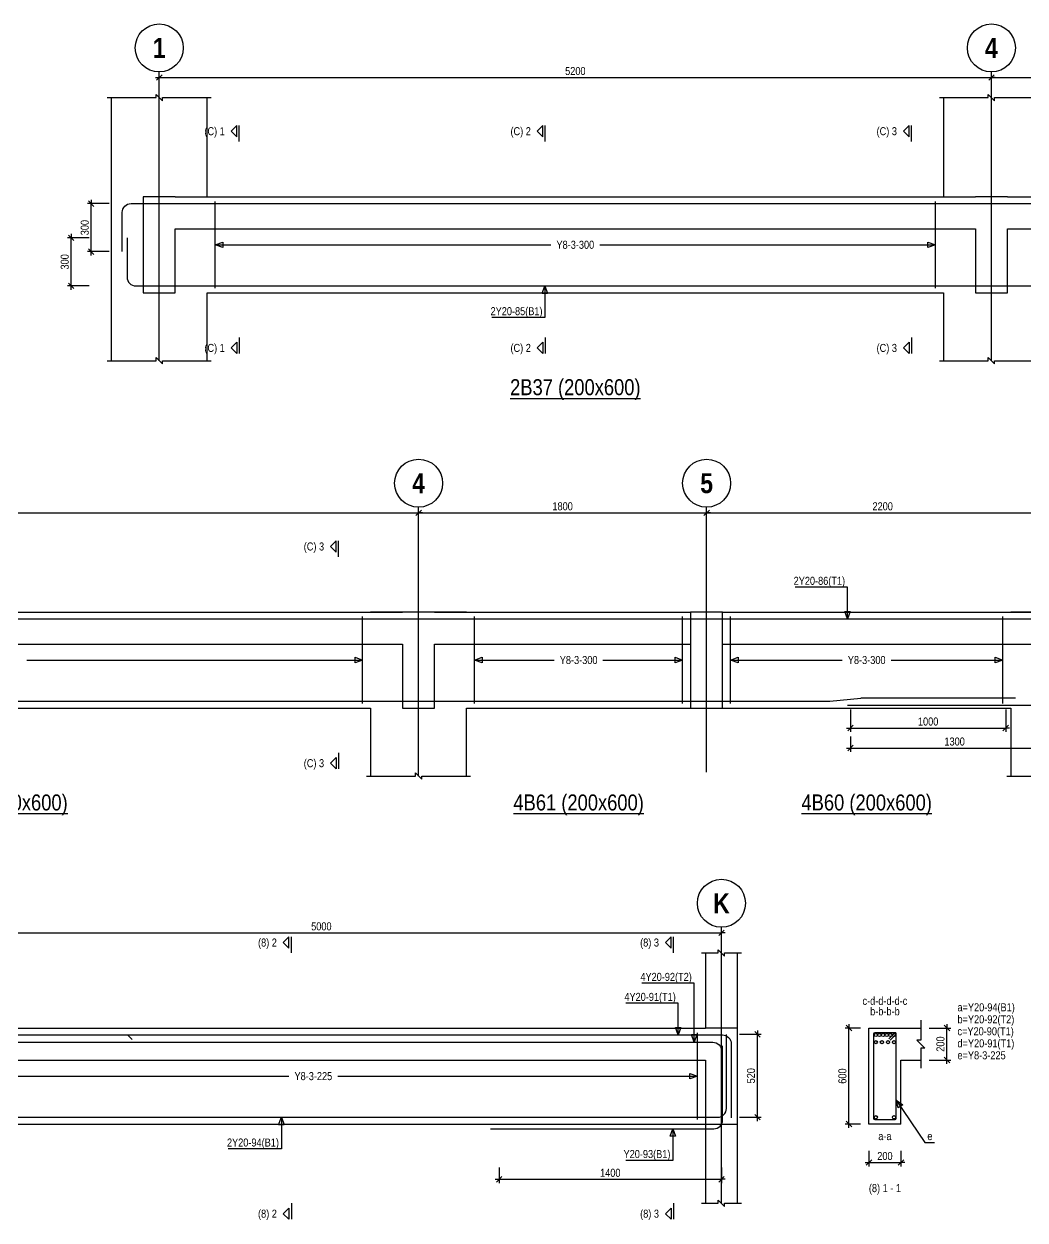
# Model space of a CAD drawing. Extents: x 0 to 206258, y -403073 to 0.
# Drawn here: x 59077 to 71589, y -348714 to -333764 of the extents above; entities that cross this region are included whole.
import ezdxf
from ezdxf.enums import TextEntityAlignment as Align
from ezdxf.lldxf.tags import DXFTag

# ---------------------------------------------------------------- set-up
doc = ezdxf.new("R2010")
doc.units = 0
doc.header["$LTSCALE"] = 1000
for name, color, linetype in [('Axis Circle(Dir 2)', 150, 'Continuous'), ('Axis Label(Dir 1)', 7, 'Continuous'), ('Axis Line(Dir 2)', 150, 'CENTER2'), ('Break Line', 5, 'Continuous'), ('Dimension Line', 5, 'Continuous'), ('Front Elevation Line', 40, 'Continuous'), ('Leader Line', 5, 'Continuous'), ('Link Line', 3, 'Continuous'), ('Rebar Kink', 4, 'Continuous'), ('Rebar Label', 6, 'Continuous'), ('Rebar Line', 7, 'Continuous'), ('Section Label', 1, 'Continuous'), ('Section Line', 1, 'Continuous'), ('Top Rebar Label', 6, 'Continuous'), ('Top Rebar Line', 7, 'Continuous')]:
    doc.layers.add(name, color=color, linetype=linetype)
for name, color, linetype, true_color in [('Back Elevation Line', 191, 'HIDDEN2', 0xd4aaff), ('Beam Label(D)', 94, 'Continuous', 0x008100), ('Beam Line(D)', 112, 'Continuous', 0x00bd5e), ('Link Label', 94, 'Continuous', 0x008100)]:
    doc.layers.add(name, color=color, linetype=linetype, true_color=true_color)
doc.styles.add('Axis Label(Dir 1)', font='ARIALNB.TTF', dxfattribs={"height": 250})
doc.styles.add('Beam Label(D)', font='ARIALN.TTF', dxfattribs={"height": 200})
doc.styles.add('Dimension Text', font='ARIALN.TTF', dxfattribs={"height": 100})
doc.styles.add('Link Label', font='ARIALN.TTF', dxfattribs={"height": 100})
doc.styles.add('Rebar Label', font='ARIALN.TTF', dxfattribs={"height": 100})
doc.styles.add('Section Label', font='ARIALN.TTF', dxfattribs={"height": 100})
doc.styles.add('Top Rebar Label', font='ARIALN.TTF', dxfattribs={"height": 100})
tags = doc.linetypes.add('CENTER2', pattern=[1.125, 0.75, -0.125, 0.125, -0.125]).pattern_tags.tags
tags[10:11] = [DXFTag(74, 4), DXFTag(75, 0), DXFTag(340, '0'), DXFTag(46, 0.0), DXFTag(50, 0.0), DXFTag(44, 0.0), DXFTag(45, 0.0)]
tags[8:9] = [DXFTag(74, 4), DXFTag(75, 0), DXFTag(340, '0'), DXFTag(46, 0.0), DXFTag(50, 0.0), DXFTag(44, 0.0), DXFTag(45, 0.0)]
tags[6:7] = [DXFTag(74, 4), DXFTag(75, 0), DXFTag(340, '0'), DXFTag(46, 0.0), DXFTag(50, 0.0), DXFTag(44, 0.0), DXFTag(45, 0.0)]
tags[4:5] = [DXFTag(74, 4), DXFTag(75, 0), DXFTag(340, '0'), DXFTag(46, 0.0), DXFTag(50, 0.0), DXFTag(44, 0.0), DXFTag(45, 0.0)]
tags = doc.linetypes.add('HIDDEN2', pattern=[0.1875, 0.125, -0.0625]).pattern_tags.tags
tags[6:7] = [DXFTag(74, 4), DXFTag(75, 0), DXFTag(340, '0'), DXFTag(46, 0.0), DXFTag(50, 0.0), DXFTag(44, 0.0), DXFTag(45, 0.0)]
tags[4:5] = [DXFTag(74, 4), DXFTag(75, 0), DXFTag(340, '0'), DXFTag(46, 0.0), DXFTag(50, 0.0), DXFTag(44, 0.0), DXFTag(45, 0.0)]
doc.dimstyles.new('BEAM', dxfattribs={"dimtxt": 100, "dimasz": 30, "dimexe": 48.3, "dimexo": 103.5, "dimgap": 30, "dimtad": 1, "dimtoh": 1, "dimdec": 1, "dimlfac": 0.5, "dimdsep": 46, "dimtxsty": 'Dimension Text', "dimblk": 'PCDIM_TICK', "dimcen": 0.09, "dimclrd": 5, "dimclre": 5, "dimclrt": 5, "dimadec": 1, "dimazin": 0, "dimtp": 1, "dimtm": 1, "dimtfac": 1, "dimtdec": 4, "dimtofl": 0, "dimtmove": 0, "dimatfit": 3, "dimfxl": 1, "dimtolj": 1, "dimtzin": 0, "dimarcsym": 0})

# ---------------------------------------------------------------- blocks, each defined once
blk = doc.blocks.new('PCDIM_TICK')
at = {"layer": 'Dimension Line', "color": 0, "transparency": 33554687}
for p, q in [((1.15, 1.15), (-1.15, -1.15)), ((1.61, 0), (0, 0))]:
    blk.add_line(p, q, dxfattribs=at)
blk = doc.blocks.new('*U4056')
at = {"layer": 'Dimension Line', "color": 5, "true_color": 0x0000ff, "transparency": 16777216}
for p, q in [((60142, -336010), (59870, -336010)), ((59918, -336610), (59918, -336010)), ((60142, -336610), (59870, -336610))]:
    blk.add_line(p, q, dxfattribs=at)
at = {"layer": 'Dimension Line', "color": 5, "true_color": 0x0000ff, "transparency": 16777216, "xscale": 30, "yscale": 30}
for p, rotation in [((59918, -336010), 89.99999999999447), ((59918, -336610), 269.9999999999834)]:
    blk.add_blockref('PCDIM_TICK', p, dxfattribs=dict(at, rotation=rotation))
at = {"layer": 'Dimension Line', "color": 5, "true_color": 0x0000ff, "transparency": 16777216, "insert": (59888, -336310), "char_height": 100, "width": 181.5, "attachment_point": 8, "rotation": 90, "style": 'Dimension Text'}
blk.add_mtext('300', dxfattribs=at)
blk = doc.blocks.new('*U4057')
at = {"layer": 'Dimension Line', "color": 5, "true_color": 0x0000ff, "transparency": 16777216}
for p, q in [((59892, -336438), (59620, -336438)), ((59668, -337038), (59668, -336438)), ((59892, -337038), (59620, -337038))]:
    blk.add_line(p, q, dxfattribs=at)
at = {"layer": 'Dimension Line', "color": 5, "true_color": 0x0000ff, "transparency": 16777216, "xscale": 30, "yscale": 30}
for p, rotation in [((59668, -336438), 89.99999999999447), ((59668, -337038), 269.9999999999834)]:
    blk.add_blockref('PCDIM_TICK', p, dxfattribs=dict(at, rotation=rotation))
at = {"layer": 'Dimension Line', "color": 5, "true_color": 0x0000ff, "transparency": 16777216, "insert": (59638, -336738), "char_height": 100, "width": 181.5, "attachment_point": 8, "rotation": 90, "style": 'Dimension Text'}
blk.add_mtext('300', dxfattribs=at)
blk = doc.blocks.new('*U4058')
at = {"layer": 'Dimension Line', "color": 5, "true_color": 0x0000ff, "transparency": 16777216}
for p, q in [((60768, -334581), (60768, -334386)), ((71168, -334581), (71168, -334386)), ((60768, -334434), (71168, -334434))]:
    blk.add_line(p, q, dxfattribs=at)
at = {"layer": 'Dimension Line', "color": 5, "true_color": 0x0000ff, "transparency": 16777216, "xscale": 30, "yscale": 30, "rotation": 180.0000000000004}
blk.add_blockref('PCDIM_TICK', (60768, -334434), dxfattribs=at)
at = {"layer": 'Dimension Line', "color": 5, "true_color": 0x0000ff, "transparency": 16777216, "xscale": 30, "yscale": 30}
blk.add_blockref('PCDIM_TICK', (71168, -334434), dxfattribs=at)
at = {"layer": 'Dimension Line', "color": 5, "true_color": 0x0000ff, "transparency": 16777216, "insert": (65968, -334404), "char_height": 100, "width": 245.98, "attachment_point": 8, "style": 'Dimension Text'}
blk.add_mtext('5200', dxfattribs=at)
blk = doc.blocks.new('*U4071')
at = {"layer": 'Dimension Line', "color": 5, "true_color": 0x0000ff, "transparency": 16777216}
for p, q in [((71168, -334581), (71168, -334386)), ((74768, -334581), (74768, -334386)), ((71168, -334434), (74768, -334434))]:
    blk.add_line(p, q, dxfattribs=at)
at = {"layer": 'Dimension Line', "color": 5, "true_color": 0x0000ff, "transparency": 16777216, "xscale": 30, "yscale": 30, "rotation": 180.0000000000004}
blk.add_blockref('PCDIM_TICK', (71168, -334434), dxfattribs=at)
at = {"layer": 'Dimension Line', "color": 5, "true_color": 0x0000ff, "transparency": 16777216, "xscale": 30, "yscale": 30}
blk.add_blockref('PCDIM_TICK', (74768, -334434), dxfattribs=at)
at = {"layer": 'Dimension Line', "color": 5, "true_color": 0x0000ff, "transparency": 16777216, "insert": (72968, -334404), "char_height": 100, "width": 238.4, "attachment_point": 8, "style": 'Dimension Text'}
blk.add_mtext('1800', dxfattribs=at)
blk = doc.blocks.new('*U4108')
at = {"layer": 'Dimension Line', "color": 5, "true_color": 0x0000ff, "transparency": 16777216}
for p, q in [((53609, -340021), (53609, -339826)), ((53609, -339874), (64009, -339874)), ((64009, -340021), (64009, -339826))]:
    blk.add_line(p, q, dxfattribs=at)
at = {"layer": 'Dimension Line', "color": 5, "true_color": 0x0000ff, "transparency": 16777216, "xscale": 30, "yscale": 30, "rotation": 180.0000000000004}
blk.add_blockref('PCDIM_TICK', (53609, -339874), dxfattribs=at)
at = {"layer": 'Dimension Line', "color": 5, "true_color": 0x0000ff, "transparency": 16777216, "xscale": 30, "yscale": 30}
blk.add_blockref('PCDIM_TICK', (64009, -339874), dxfattribs=at)
at = {"layer": 'Dimension Line', "color": 5, "true_color": 0x0000ff, "transparency": 16777216, "insert": (58809, -339844), "char_height": 100, "width": 245.98, "attachment_point": 8, "style": 'Dimension Text'}
blk.add_mtext('5200', dxfattribs=at)
blk = doc.blocks.new('*U4121')
at = {"layer": 'Dimension Line', "color": 5, "true_color": 0x0000ff, "transparency": 16777216}
for p, q in [((64009, -340021), (64009, -339826)), ((64009, -339874), (67609, -339874)), ((67609, -340021), (67609, -339826))]:
    blk.add_line(p, q, dxfattribs=at)
at = {"layer": 'Dimension Line', "color": 5, "true_color": 0x0000ff, "transparency": 16777216, "xscale": 30, "yscale": 30, "rotation": 180.0000000000004}
blk.add_blockref('PCDIM_TICK', (64009, -339874), dxfattribs=at)
at = {"layer": 'Dimension Line', "color": 5, "true_color": 0x0000ff, "transparency": 16777216, "xscale": 30, "yscale": 30}
blk.add_blockref('PCDIM_TICK', (67609, -339874), dxfattribs=at)
at = {"layer": 'Dimension Line', "color": 5, "true_color": 0x0000ff, "transparency": 16777216, "insert": (65809, -339844), "char_height": 100, "width": 238.4, "attachment_point": 8, "style": 'Dimension Text'}
blk.add_mtext('1800', dxfattribs=at)
blk = doc.blocks.new('*U4122')
at = {"layer": 'Dimension Line', "color": 5, "true_color": 0x0000ff, "transparency": 16777216}
for p, q in [((69407, -342332), (69407, -342613)), ((71347, -342332), (71347, -342613)), ((69407, -342564), (71347, -342564))]:
    blk.add_line(p, q, dxfattribs=at)
at = {"layer": 'Dimension Line', "color": 5, "true_color": 0x0000ff, "transparency": 16777216, "xscale": 30, "yscale": 30, "rotation": 180.0000000000004}
blk.add_blockref('PCDIM_TICK', (69407, -342564), dxfattribs=at)
at = {"layer": 'Dimension Line', "color": 5, "true_color": 0x0000ff, "transparency": 16777216, "xscale": 30, "yscale": 30}
blk.add_blockref('PCDIM_TICK', (71347, -342564), dxfattribs=at)
at = {"layer": 'Dimension Line', "color": 5, "true_color": 0x0000ff, "transparency": 16777216, "insert": (70377, -342534), "char_height": 100, "width": 238.4, "attachment_point": 8, "style": 'Dimension Text'}
blk.add_mtext('1000', dxfattribs=at)
blk = doc.blocks.new('*U4123')
at = {"layer": 'Dimension Line', "color": 5, "true_color": 0x0000ff, "transparency": 16777216}
for p, q in [((69407, -342668), (69407, -342863)), ((72009, -342668), (72009, -342863)), ((69407, -342814), (72009, -342814))]:
    blk.add_line(p, q, dxfattribs=at)
at = {"layer": 'Dimension Line', "color": 5, "true_color": 0x0000ff, "transparency": 16777216, "xscale": 30, "yscale": 30, "rotation": 180.0000000000004}
blk.add_blockref('PCDIM_TICK', (69407, -342814), dxfattribs=at)
at = {"layer": 'Dimension Line', "color": 5, "true_color": 0x0000ff, "transparency": 16777216, "xscale": 30, "yscale": 30}
blk.add_blockref('PCDIM_TICK', (72009, -342814), dxfattribs=at)
at = {"layer": 'Dimension Line', "color": 5, "true_color": 0x0000ff, "transparency": 16777216, "insert": (70708, -342784), "char_height": 100, "width": 238.4, "attachment_point": 8, "style": 'Dimension Text'}
blk.add_mtext('1300', dxfattribs=at)
blk = doc.blocks.new('*U4124')
at = {"layer": 'Dimension Line', "color": 5, "true_color": 0x0000ff, "transparency": 16777216}
for p, q in [((67609, -340021), (67609, -339826)), ((67609, -339874), (72009, -339874)), ((72009, -340021), (72009, -339826))]:
    blk.add_line(p, q, dxfattribs=at)
at = {"layer": 'Dimension Line', "color": 5, "true_color": 0x0000ff, "transparency": 16777216, "xscale": 30, "yscale": 30, "rotation": 180.0000000000004}
blk.add_blockref('PCDIM_TICK', (67609, -339874), dxfattribs=at)
at = {"layer": 'Dimension Line', "color": 5, "true_color": 0x0000ff, "transparency": 16777216, "xscale": 30, "yscale": 30}
blk.add_blockref('PCDIM_TICK', (72009, -339874), dxfattribs=at)
at = {"layer": 'Dimension Line', "color": 5, "true_color": 0x0000ff, "transparency": 16777216, "insert": (69809, -339844), "char_height": 100, "width": 247.25, "attachment_point": 8, "style": 'Dimension Text'}
blk.add_mtext('2200', dxfattribs=at)
blk = doc.blocks.new('*U4172')
at = {"layer": 'Dimension Line', "color": 5, "true_color": 0x0000ff, "transparency": 16777216}
for p, q in [((65016, -348058), (65016, -348253)), ((67794, -348058), (67794, -348253)), ((65016, -348204), (67794, -348204))]:
    blk.add_line(p, q, dxfattribs=at)
at = {"layer": 'Dimension Line', "color": 5, "true_color": 0x0000ff, "transparency": 16777216, "xscale": 30, "yscale": 30, "rotation": 180.0000000000004}
blk.add_blockref('PCDIM_TICK', (65016, -348204), dxfattribs=at)
at = {"layer": 'Dimension Line', "color": 5, "true_color": 0x0000ff, "transparency": 16777216, "xscale": 30, "yscale": 30}
blk.add_blockref('PCDIM_TICK', (67794, -348204), dxfattribs=at)
at = {"layer": 'Dimension Line', "color": 5, "true_color": 0x0000ff, "transparency": 16777216, "insert": (66405, -348174), "char_height": 100, "width": 238.4, "attachment_point": 8, "style": 'Dimension Text'}
blk.add_mtext('1400', dxfattribs=at)
blk = doc.blocks.new('*U4175')
at = {"layer": 'Dimension Line', "color": 5, "true_color": 0x0000ff, "transparency": 16777216}
for p, q in [((68019, -346392), (68292, -346392)), ((68244, -347428), (68244, -346392)), ((68019, -347428), (68292, -347428))]:
    blk.add_line(p, q, dxfattribs=at)
at = {"layer": 'Dimension Line', "color": 5, "true_color": 0x0000ff, "transparency": 16777216, "xscale": 30, "yscale": 30}
for p, rotation in [((68244, -346392), 89.99999999999447), ((68244, -347428), 269.9999999999834)]:
    blk.add_blockref('PCDIM_TICK', p, dxfattribs=dict(at, rotation=rotation))
at = {"layer": 'Dimension Line', "color": 5, "true_color": 0x0000ff, "transparency": 16777216, "insert": (68214, -346910), "char_height": 100, "width": 181.5, "attachment_point": 8, "rotation": 90, "style": 'Dimension Text'}
blk.add_mtext('520', dxfattribs=at)
blk = doc.blocks.new('*U4176')
at = {"layer": 'Dimension Line', "color": 5, "true_color": 0x0000ff, "transparency": 16777216}
for p, q in [((57794, -345271), (57794, -345076)), ((57794, -345124), (67794, -345124)), ((67794, -345271), (67794, -345076))]:
    blk.add_line(p, q, dxfattribs=at)
at = {"layer": 'Dimension Line', "color": 5, "true_color": 0x0000ff, "transparency": 16777216, "xscale": 30, "yscale": 30, "rotation": 180.0000000000004}
blk.add_blockref('PCDIM_TICK', (57794, -345124), dxfattribs=at)
at = {"layer": 'Dimension Line', "color": 5, "true_color": 0x0000ff, "transparency": 16777216, "xscale": 30, "yscale": 30}
blk.add_blockref('PCDIM_TICK', (67794, -345124), dxfattribs=at)
at = {"layer": 'Dimension Line', "color": 5, "true_color": 0x0000ff, "transparency": 16777216, "insert": (62794, -345094), "char_height": 100, "width": 245.98, "attachment_point": 8, "style": 'Dimension Text'}
blk.add_mtext('5000', dxfattribs=at)
blk = doc.blocks.new('*U4177')
at = {"layer": 'Dimension Line', "color": 5, "true_color": 0x0000ff, "transparency": 16777216}
for p, q in [((70390, -346314), (70660, -346314)), ((70612, -346714), (70612, -346314)), ((70390, -346714), (70660, -346714))]:
    blk.add_line(p, q, dxfattribs=at)
at = {"layer": 'Dimension Line', "color": 5, "true_color": 0x0000ff, "transparency": 16777216, "xscale": 30, "yscale": 30}
for p, rotation in [((70612, -346314), 89.99999999999447), ((70612, -346714), 269.9999999999834)]:
    blk.add_blockref('PCDIM_TICK', p, dxfattribs=dict(at, rotation=rotation))
at = {"layer": 'Dimension Line', "color": 5, "true_color": 0x0000ff, "transparency": 16777216, "insert": (70582, -346514), "char_height": 100, "width": 182.77, "attachment_point": 8, "rotation": 90, "style": 'Dimension Text'}
blk.add_mtext('200', dxfattribs=at)
blk = doc.blocks.new('*U4178')
at = {"layer": 'Dimension Line', "color": 5, "true_color": 0x0000ff, "transparency": 16777216}
for p, q in [((69533, -346314), (69339, -346314)), ((69387, -347514), (69387, -346314)), ((69533, -347514), (69339, -347514))]:
    blk.add_line(p, q, dxfattribs=at)
at = {"layer": 'Dimension Line', "color": 5, "true_color": 0x0000ff, "transparency": 16777216, "xscale": 30, "yscale": 30}
for p, rotation in [((69387, -346314), 89.99999999999447), ((69387, -347514), 269.9999999999834)]:
    blk.add_blockref('PCDIM_TICK', p, dxfattribs=dict(at, rotation=rotation))
at = {"layer": 'Dimension Line', "color": 5, "true_color": 0x0000ff, "transparency": 16777216, "insert": (69357, -346914), "char_height": 100, "width": 181.97, "attachment_point": 8, "rotation": 90, "style": 'Dimension Text'}
blk.add_mtext('600', dxfattribs=at)
blk = doc.blocks.new('*U4179')
at = {"layer": 'Dimension Line', "color": 5, "true_color": 0x0000ff, "transparency": 16777216}
for p, q in [((69637, -347848), (69637, -348043)), ((70037, -347848), (70037, -348043)), ((69637, -347994), (70037, -347994))]:
    blk.add_line(p, q, dxfattribs=at)
at = {"layer": 'Dimension Line', "color": 5, "true_color": 0x0000ff, "transparency": 16777216, "xscale": 30, "yscale": 30, "rotation": 180.0000000000004}
blk.add_blockref('PCDIM_TICK', (69637, -347994), dxfattribs=at)
at = {"layer": 'Dimension Line', "color": 5, "true_color": 0x0000ff, "transparency": 16777216, "xscale": 30, "yscale": 30}
blk.add_blockref('PCDIM_TICK', (70037, -347994), dxfattribs=at)
at = {"layer": 'Dimension Line', "color": 5, "true_color": 0x0000ff, "transparency": 16777216, "insert": (69837, -347964), "char_height": 100, "width": 182.77, "attachment_point": 8, "style": 'Dimension Text'}
blk.add_mtext('200', dxfattribs=at)

msp = doc.modelspace()

# ---------------------------------------------------------------- linework, layer by layer
at = {"layer": 'Axis Circle(Dir 2)', "transparency": 33554687}
for centre in [(60767.964, -334064.284), (71167.964, -334064.284), (64009.055, -339504.284), (67609.055, -339504.284), (67793.964, -344754.284)]:
    msp.add_circle(centre, 300, dxfattribs=at)
at = {"layer": 'Axis Line(Dir 2)', "transparency": 33554687}
for points in [[(60767.964, -337974.284), (60767.964, -334364.284)], [(71167.964, -337974.284), (71167.964, -334364.284)], [(64009.055, -343164.284), (64009.055, -339804.284)], [(67609.055, -343114.284), (67609.055, -339804.284)], [(67793.964, -348504.284), (67793.964, -345054.284)]]:
    msp.add_lwpolyline(points, dxfattribs=at)
at = {"layer": 'Back Elevation Line', "transparency": 33554687}
for points in [[(60967.964, -335924.284), (60567.964, -335924.284)], [(60567.964, -335924.284), (60567.964, -337124.284)], [(60967.964, -335924.284), (70967.964, -335924.284)], [(71367.964, -335924.284), (70967.964, -335924.284)], [(71367.964, -335924.284), (74567.964, -335924.284)], [(60967.964, -337124.284), (60967.964, -336324.284)], [(60967.964, -336324.284), (70967.964, -336324.284)], [(70967.964, -336324.284), (70967.964, -337124.284)], [(71367.964, -337124.284), (71367.965, -336324.284)], [(71367.964, -336324.284), (74567.964, -336324.284)], [(60567.964, -337124.284), (60967.964, -337124.284)], [(70967.964, -337124.284), (71367.964, -337124.284)], [(53809.055, -341114.284), (63809.055, -341114.284)], [(64209.055, -341114.284), (63809.055, -341114.284)], [(64209.055, -341114.284), (67409.055, -341114.284)], [(67809.055, -341114.284), (67409.055, -341114.284)], [(67409.055, -341114.284), (67409.055, -342314.284)], [(67809.055, -342314.284), (67809.055, -341114.284)], [(67809.055, -341114.284), (71809.055, -341114.284)], [(53809.055, -341514.284), (63809.055, -341514.284)], [(63809.055, -341514.284), (63809.055, -342314.284)], [(64209.055, -342314.284), (64209.055, -341514.284)], [(64209.055, -341514.284), (67409.055, -341514.284)], [(67809.055, -341514.284), (71809.055, -341514.284)], [(63809.055, -342314.284), (64209.055, -342314.284)], [(67409.055, -342314.284), (67809.055, -342314.284)], [(57793.964, -346714.284), (57793.964, -346314.284), (67593.964, -346314.284)], [(67993.964, -346314.284), (67593.964, -346314.284)], [(67993.964, -347514.284), (67993.964, -346314.284)], [(57793.964, -346714.284), (67593.964, -346714.284)], [(67593.964, -346714.284), (67593.964, -347514.284)], [(67593.964, -347514.284), (67993.964, -347514.284)]]:
    msp.add_lwpolyline(points, dxfattribs=at)
at = {"layer": 'Beam Line(D)', "transparency": 33554687}
for points in [[(60167.964, -334684.284), (60167.964, -335924.284)], [(61367.964, -335924.284), (61367.964, -334684.284)], [(70567.964, -334684.284), (70567.964, -335924.284)], [(60167.964, -335924.284), (60167.964, -337974.284)], [(61367.964, -335924.284), (70567.964, -335924.284)], [(61367.964, -337974.284), (61367.964, -337124.284)], [(61367.964, -337124.284), (70567.964, -337124.284)], [(70567.964, -337124.284), (70567.964, -337974.284)], [(54209.055, -341114.284), (63409.055, -341114.284)], [(64609.055, -341114.284), (63409.055, -341114.284)], [(64609.055, -341114.284), (67409.055, -341114.284)], [(67809.055, -341114.284), (67409.055, -341114.284)], [(67809.055, -341114.284), (71409.055, -341114.284)], [(72609.055, -341114.284), (71409.055, -341114.284)], [(54209.055, -342314.284), (63409.055, -342314.284)], [(63409.055, -342314.284), (63409.055, -343164.284)], [(64609.055, -343164.284), (64609.055, -342314.284)], [(64609.055, -342314.284), (67409.055, -342314.284)], [(67409.055, -342314.284), (67809.055, -342314.284)], [(67809.055, -342314.284), (71409.054, -342314.284)], [(71409.054, -342314.284), (71409.054, -343164.284)], [(67593.964, -345374.284), (67593.964, -346314.284)], [(67993.964, -346314.284), (67993.964, -345374.284)], [(57793.964, -346314.284), (67593.964, -346314.284)], [(67993.964, -348504.284), (67993.964, -346314.284)], [(69636.963, -346314.284), (70036.963, -346314.284)], [(70036.963, -347514.284), (69636.963, -347514.284), (69636.963, -346314.284)], [(70036.963, -346314.284), (70036.963, -346314.284)], [(70036.963, -346314.284), (70286.963, -346314.284)], [(70036.963, -347514.284), (70036.963, -346714.284), (70286.963, -346714.284)], [(57793.964, -347514.284), (67593.964, -347514.284)], [(67593.964, -347514.284), (67593.964, -348504.284)]]:
    msp.add_lwpolyline(points, dxfattribs=at)
at = {"layer": 'Break Line', "transparency": 33554687}
for points in [[(60117.964, -334684.284), (60727.964, -334684.284), (60727.964, -334644.284), (60807.964, -334724.284), (60807.964, -334684.284), (61417.964, -334684.284)], [(70517.964, -334684.284), (71127.964, -334684.284), (71127.964, -334644.284), (71207.964, -334724.284), (71207.964, -334684.284), (71817.964, -334684.284)], [(60117.964, -337974.284), (60727.964, -337974.284), (60727.964, -337934.284), (60807.964, -338014.284), (60807.964, -337974.284), (61417.964, -337974.284)], [(70517.964, -337974.284), (71127.964, -337974.284), (71127.964, -337934.284), (71207.964, -338014.284), (71207.964, -337974.284), (71817.964, -337974.284)], [(63359.055, -343164.284), (63969.055, -343164.284), (63969.055, -343124.284), (64049.055, -343204.284), (64049.055, -343164.284), (64659.055, -343164.284)], [(71359.054, -343164.284), (71969.054, -343164.284), (71969.054, -343124.284), (72049.054, -343204.284), (72049.054, -343164.284), (72659.055, -343164.284)], [(67543.964, -345374.284), (67753.964, -345374.284), (67753.964, -345334.284), (67833.964, -345414.284), (67833.964, -345374.284), (68043.964, -345374.284)], [(70286.963, -346214.284), (70286.963, -346464.284), (70236.963, -346464.284), (70336.963, -346564.284), (70286.963, -346564.284), (70286.963, -346814.284)], [(67543.964, -348504.284), (67753.964, -348504.284), (67753.964, -348464.284), (67833.964, -348544.284), (67833.964, -348504.284), (68043.964, -348504.284)]]:
    msp.add_lwpolyline(points, dxfattribs=at)
at = {"layer": 'Front Elevation Line', "transparency": 33554687}
for points in [[(60967.964, -335924.284), (60567.964, -335924.284)], [(60567.964, -335924.284), (60567.964, -337124.284)], [(60967.964, -335924.284), (70967.964, -335924.284)], [(71367.964, -335924.284), (70967.964, -335924.284)], [(71367.964, -335924.284), (74567.964, -335924.284)], [(60967.964, -337124.284), (60967.964, -336324.284)], [(60967.964, -336324.284), (70967.964, -336324.284)], [(70967.964, -336324.284), (70967.964, -337124.284)], [(71367.964, -337124.284), (71367.965, -336324.284)], [(71367.964, -336324.284), (74567.964, -336324.284)], [(60567.964, -337124.284), (60967.964, -337124.284)], [(70967.964, -337124.284), (71367.964, -337124.284)], [(53809.055, -341114.284), (63809.055, -341114.284)], [(64209.055, -341114.284), (63809.055, -341114.284)], [(64209.055, -341114.284), (67409.055, -341114.284)], [(67809.055, -341114.284), (67409.055, -341114.284)], [(67809.055, -341114.284), (81009.055, -341114.284)], [(53809.055, -341514.284), (63809.055, -341514.284)], [(63809.055, -341514.284), (63809.055, -342314.284)], [(64209.055, -342314.284), (64209.055, -341514.284)], [(64209.055, -341514.284), (67409.055, -341514.284)], [(67409.055, -341514.284), (67409.055, -342314.284)], [(67809.055, -342314.284), (67809.055, -341514.284)], [(67809.055, -341514.284), (81009.055, -341514.284)], [(63809.055, -342314.284), (64209.055, -342314.284)], [(67409.055, -342314.284), (67809.055, -342314.284)]]:
    msp.add_lwpolyline(points, dxfattribs=at)
at = {"layer": 'Leader Line', "transparency": 33554687}
for points in [[(61467.964, -336524.284), (61561.934, -336490.082), (61561.934, -336558.486), (61467.964, -336524.284), (65663.32, -336524.284)], [(66272.608, -336524.284), (70467.964, -336524.284), (70373.995, -336558.486), (70373.995, -336490.082), (70467.964, -336524.284)], [(65587.964, -337038.284), (65587.964, -337434.284), (64925.291, -337434.284)], [(65622.166, -337132.253), (65553.762, -337132.253), (65587.964, -337038.284), (65622.166, -337132.253)], [(69369.055, -341200.284), (69369.056, -340804.284), (68714.064, -340804.284)], [(69334.853, -341106.314), (69403.257, -341106.314), (69369.055, -341200.284), (69334.853, -341106.314)], [(59113.699, -341714.284), (63309.055, -341714.284), (63215.085, -341748.486), (63215.085, -341680.082), (63309.055, -341714.284)], [(64709.055, -341714.284), (64803.024, -341680.082), (64803.024, -341748.486), (64709.055, -341714.284), (65704.411, -341714.284)], [(66313.699, -341714.284), (67309.055, -341714.284), (67215.085, -341748.486), (67215.085, -341680.082), (67309.055, -341714.284)], [(67909.055, -341714.284), (68003.024, -341680.082), (68003.024, -341748.486), (67909.055, -341714.284), (69304.41, -341714.284)], [(69913.698, -341714.284), (71309.054, -341714.284), (71215.084, -341748.486), (71215.084, -341680.082), (71309.054, -341714.284)], [(67453.964, -346490.284), (67453.964, -345754.284), (66798.973, -345754.284)], [(67253.964, -346400.284), (67253.964, -346004.284), (66598.973, -346004.284)], [(67219.762, -346306.314), (67288.166, -346306.314), (67253.964, -346400.284), (67219.762, -346306.314)], [(67419.762, -346396.314), (67488.166, -346396.314), (67453.964, -346490.284), (67419.762, -346396.314)], [(57893.964, -346914.284), (57987.933, -346880.082), (57987.933, -346948.486), (57893.964, -346914.284), (62389.32, -346914.284)], [(62998.608, -346914.284), (67493.964, -346914.284), (67399.994, -346948.486), (67399.994, -346880.082), (67493.964, -346914.284)], [(70059.904, -347273.009), (70003.22, -347311.298), (69978.964, -347214.284), (70059.904, -347273.009)], [(69978.964, -347214.284), (70336.963, -347744.284), (70457.775, -347744.284)], [(62293.964, -347428.284), (62293.964, -347824.284), (61631.29, -347824.284)], [(62328.166, -347522.253), (62259.762, -347522.253), (62293.964, -347428.284), (62328.166, -347522.253)], [(67186.241, -347572.491), (67186.241, -347968.491), (66599.935, -347968.491)], [(67220.443, -347666.46), (67152.039, -347666.46), (67186.241, -347572.491), (67220.443, -347666.46)]]:
    msp.add_lwpolyline(points, dxfattribs=at)
at = {"layer": 'Link Line', "transparency": 33554687}
for p, q in [((61467.964, -337066.284), (61467.964, -335982.284)), ((70467.964, -337066.284), (70467.964, -335982.284)), ((63309.055, -342256.284), (63309.055, -341172.284)), ((64709.055, -342256.284), (64709.055, -341172.284)), ((67309.055, -342256.284), (67309.055, -341172.284)), ((67909.055, -342256.284), (67909.055, -341172.284)), ((71309.054, -342256.284), (71309.054, -341172.284)), ((67493.964, -347456.284), (67493.964, -346372.284))]:
    msp.add_line(p, q, dxfattribs=at)
msp.add_lwpolyline([(69904.152, -346466.894), (69974.863, -346396.183, 0.668178638), (69964.963, -346372.284), (69708.963, -346372.284, 0.414213562), (69694.963, -346386.284), (69694.963, -347442.284, 0.414213562), (69708.963, -347456.284), (69964.963, -347456.284, 0.414213562), (69978.963, -347442.284), (69978.963, -346386.284, 0.668178638), (69955.064, -346376.384), (69884.353, -346447.095)], format="xyb", dxfattribs=at)
at = {"layer": 'Rebar Kink', "transparency": 33554687}
msp.add_line((60428.532, -346456.852), (60371.964, -346400.284), dxfattribs=at)
at = {"layer": 'Rebar Line', "transparency": 33554687}
for points in [[(60365.964, -336438.284), (60365.964, -336928.328, 0.414213562), (60475.92, -337038.284), (76296.481, -337038.284, 0.024922321), (76307.422, -337037.738), (76696.508, -336998.829, -0.024922321), (76707.449, -336998.284), (78625.964, -336998.284)], [(53207.055, -341628.284), (53207.055, -342118.328, 0.414213562), (53317.011, -342228.284), (69137.571, -342228.284, 0.024922321), (69148.512, -342227.738), (69537.599, -342188.829, -0.024922321), (69548.54, -342188.284), (71467.055, -342188.284)], [(69371.147, -342276.353), (81585.193, -342276.353, 0.414213813), (81695.149, -342166.397), (81695.148, -341676.353)], [(58051.964, -346400.284), (58051.964, -347318.328, 0.414213562), (58161.919, -347428.284), (67746.008, -347428.284, 0.414213543), (67855.963, -347318.328), (67855.964, -346392.284)], [(64908.241, -347572.491), (67698.285, -347572.491, 0.414213543), (67808.241, -347462.535), (67808.241, -346536.491)]]:
    msp.add_lwpolyline(points, format="xyb", dxfattribs=at)
for centre in [(69722.963, -346400.284), (69722.963, -346490.284), (69768.563, -346400.284), (69798.963, -346490.284), (69814.163, -346400.284), (69859.763, -346400.284), (69874.963, -346490.284), (69905.363, -346400.284), (69950.963, -346400.284), (69950.963, -346490.284), (69722.963, -347428.284), (69950.963, -347428.284)]:
    msp.add_circle(centre, 20, dxfattribs=at)
at = {"layer": 'Section Line', "transparency": 33554687}
for points in [[(61737.964, -335034.284), (61667.254, -335104.994), (61737.964, -335175.705), (61737.964, -335034.284)], [(61767.964, -335234.284), (61767.964, -335034.284)], [(65562.964, -335034.284), (65492.253, -335104.994), (65562.964, -335175.705), (65562.964, -335034.284)], [(65592.964, -335234.284), (65592.964, -335034.284)], [(70137.964, -335034.284), (70067.253, -335104.994), (70137.964, -335175.705), (70137.964, -335034.284)], [(70167.964, -335234.284), (70167.964, -335034.284)], [(61767.964, -337684.284), (61767.964, -337884.284)], [(65592.964, -337684.284), (65592.964, -337884.284)], [(70167.964, -337684.284), (70167.964, -337884.284)], [(61737.964, -337884.284), (61737.964, -337884.284), (61667.254, -337813.573), (61737.964, -337742.862), (61737.964, -337884.284)], [(65562.964, -337884.284), (65562.964, -337884.284), (65492.253, -337813.573), (65562.964, -337742.862), (65562.964, -337884.284)], [(70137.964, -337884.284), (70137.964, -337884.284), (70067.253, -337813.573), (70137.964, -337742.862), (70137.964, -337884.284)], [(62979.054, -340224.284), (62908.344, -340294.994), (62979.054, -340365.705), (62979.054, -340224.284)], [(63009.054, -340424.284), (63009.054, -340224.284)], [(62979.054, -343074.284), (62979.054, -343074.284), (62908.344, -343003.573), (62979.054, -342932.862), (62979.054, -343074.284)], [(63009.054, -342874.284), (63009.054, -343074.284)], [(62388.964, -345174.284), (62318.253, -345244.994), (62388.964, -345315.705), (62388.964, -345174.284)], [(62418.964, -345374.284), (62418.964, -345174.284)], [(67163.963, -345174.284), (67093.253, -345244.994), (67163.963, -345315.705), (67163.963, -345174.284)], [(67193.963, -345374.284), (67193.963, -345174.284)], [(62388.964, -348704.284), (62388.964, -348704.284), (62318.253, -348633.573), (62388.964, -348562.862), (62388.964, -348704.284)], [(62418.964, -348504.284), (62418.964, -348704.284)], [(67163.963, -348704.284), (67163.963, -348704.284), (67093.253, -348633.573), (67163.963, -348562.862), (67163.963, -348704.284)], [(67193.963, -348504.284), (67193.963, -348704.284)]]:
    msp.add_lwpolyline(points, dxfattribs=at)
at = {"layer": 'Top Rebar Line', "transparency": 33554687}
for points in [[(60305.964, -336610.284), (60305.964, -336120.239, -0.414213562), (60415.92, -336010.284), (82185.964, -336010.284)], [(53147.055, -341800.284), (53147.055, -341310.239, -0.414213562), (53257.011, -341200.284), (75027.055, -341200.284)], [(57871.964, -347428.284), (57871.964, -346510.239, -0.414213562), (57981.919, -346400.284), (60371.964, -346400.284)], [(57931.964, -347428.284), (57931.964, -346510.239, -0.414213562), (58041.919, -346400.284), (67806.008, -346400.284, -0.414213562), (67915.963, -346510.239), (67915.963, -347436.284)], [(57991.964, -347428.284), (57991.964, -346600.239, -0.414213562), (58101.919, -346490.284), (67686.008, -346490.284, -0.414213562), (67795.963, -346600.239), (67795.963, -347436.284)]]:
    msp.add_lwpolyline(points, format="xyb", dxfattribs=at)

# ---------------------------------------------------------------- texts
at = {"layer": 'Axis Label(Dir 1)', "transparency": 33554687, "style": 'Axis Label(Dir 1)'}
for s, p in [('1', (60767.964, -334064.284)), ('4', (71167.964, -334064.284)), ('4', (64009.055, -339504.284)), ('5', (67609.055, -339504.284)), ('K', (67793.964, -344754.284))]:
    msp.add_text(s, height=250, dxfattribs=at).set_placement(p, align=Align.MIDDLE_CENTER)
at = {"layer": 'Beam Label(D)', "transparency": 33554687, "style": 'Beam Label(D)'}
for s, p in [('%%U2B37 (200x600)', (65967.964, -338204.284)), ('%%U4B37 (200x600)', (58809.055, -343394.284)), ('%%U4B61 (200x600)', (66009.055, -343394.284)), ('%%U4B60 (200x600)', (69609.055, -343394.284))]:
    msp.add_text(s, height=200, dxfattribs=at).set_placement(p, align=Align.TOP_CENTER)
at = {"layer": 'Link Label', "transparency": 33554687, "style": 'Link Label'}
for s, p in [('Y8-3-300', (65967.964, -336524.284)), ('Y8-3-300', (66009.055, -341714.284)), ('Y8-3-300', (69609.054, -341714.284)), ('Y8-3-225', (62693.964, -346914.284))]:
    msp.add_text(s, height=100, dxfattribs=at).set_placement(p, align=Align.MIDDLE_CENTER)
for s, p in [(' e=Y8-3-225', (70711.963, -346704.284)), ('e', (70366.963, -347714.284))]:
    msp.add_text(s, height=100, dxfattribs=at).set_placement(p)
at = {"layer": 'Rebar Label', "transparency": 33554687, "style": 'Rebar Label'}
for s, p in [(' 2Y20-85(B1)', (65557.964, -337404.284)), (' 2Y20-94(B1)', (62263.964, -347794.284)), (' Y20-93(B1)', (67156.241, -347938.491))]:
    msp.add_text(s, height=100, dxfattribs=at).set_placement(p, align=Align.RIGHT)
for s, p in [('c-d-d-d-d-c', (69836.963, -346054.284)), ('b-b-b-b', (69836.963, -346184.284)), ('a-a', (69836.963, -347744.284))]:
    msp.add_text(s, height=100, dxfattribs=at).set_placement(p, align=Align.BOTTOM_CENTER)
msp.add_text(' a=Y20-94(B1)', height=100, dxfattribs=at).set_placement((70711.963, -346104.284))
at = {"layer": 'Section Label', "transparency": 33554687, "style": 'Section Label'}
for s, p in [('(C) 1', (61587.254, -335104.994)), ('(C) 2', (65412.253, -335104.994)), ('(C) 3', (69987.253, -335104.994)), ('(C) 1', (61587.254, -337813.573)), ('(C) 2', (65412.253, -337813.573)), ('(C) 3', (69987.253, -337813.573)), ('(C) 3', (62828.344, -340294.994)), ('(C) 3', (62828.344, -343003.573)), ('(8) 2', (62238.253, -345244.994)), ('(8) 3', (67013.253, -345244.994)), ('(8) 2', (62238.253, -348633.573)), ('(8) 3', (67013.253, -348633.573))]:
    msp.add_text(s, height=100, dxfattribs=at).set_placement(p, align=Align.MIDDLE_RIGHT)
msp.add_text('(8) 1 - 1', height=100, dxfattribs=at).set_placement((69836.963, -348394.284), align=Align.BOTTOM_CENTER)
at = {"layer": 'Top Rebar Label', "transparency": 33554687, "style": 'Top Rebar Label'}
for s, p in [(' 2Y20-86(T1)', (69339.056, -340774.284)), (' 4Y20-92(T2)', (67423.964, -345724.284)), (' 4Y20-91(T1)', (67223.964, -345974.284))]:
    msp.add_text(s, height=100, dxfattribs=at).set_placement(p, align=Align.RIGHT)
for s, p in [(' b=Y20-92(T2)', (70711.963, -346254.284)), (' c=Y20-90(T1)', (70711.963, -346404.284)), (' d=Y20-91(T1)', (70711.963, -346554.284))]:
    msp.add_text(s, height=100, dxfattribs=at).set_placement(p)

# ---------------------------------------------------------------- dimensions: what is measured, and where the dimension line sits
at = {"layer": 'Dimension Line', "transparency": 33554687}
for base, p1, p2, text, picture, middle in [((65967.964, -334434.284), (60767.964, -334684.284), (71167.964, -334684.284), '5200', '*U4058', (65967.964, -334434.284)), ((72967.964, -334434.284), (71167.964, -334684.284), (74767.964, -334684.284), '1800', '*U4071', (72967.964, -334434.284)), ((58809.055, -339874.284), (53609.055, -340124.284), (64009.055, -340124.284), '5200', '*U4108', (58809.055, -339874.284)), ((65809.055, -339874.284), (64009.055, -340124.284), (67609.055, -340124.284), '1800', '*U4121', (65809.055, -339874.284)), ((69809.055, -339874.284), (67609.055, -340124.284), (72009.055, -340124.284), '2200', '*U4124', (69809.055, -339874.284)), ((70377.055, -342564.284), (69407.055, -342228.284), (71347.055, -342228.284), '1000', '*U4122', (70377.055, -342564.284)), ((70708.055, -342814.284), (69407.055, -342564.284), (72009.054, -342564.284), '1300', '*U4123', (70708.055, -342814.284)), ((62793.964, -345124.284), (57793.964, -345374.284), (67793.964, -345374.284), '5000', '*U4176', (62793.964, -345124.284)), ((69836.963, -347994.284), (69636.963, -347744.284), (70036.963, -347744.284), '200', '*U4179', (69836.963, -347994.284)), ((66404.964, -348204.284), (65015.963, -347954.284), (67793.964, -347954.284), '1400', '*U4172', (66404.964, -348204.284))]:
    dim = msp.add_linear_dim(base=base, p1=p1, p2=p2, text=text, dimstyle='BEAM', override={"dimscale": 1, "dimtxt": 100, "dimasz": 30, "dimexe": 48.3, "dimexo": 103.5, "dimgap": 30, "dimtad": 1, "dimtih": 0, "dimdec": 1, "dimlfac": 0.5, "dimzin": 8, "dimlunit": 2, "dimpost": '', "dimtxsty": 'Dimension Text', "dimblk": 'PCDIM_TICK', "dimse1": 0, "dimse2": 0, "dimsd2": 0, "dimclrd": 5, "dimclre": 5, "dimclrt": 5, "dimaunit": 0, "dimadec": 1, "dimazin": 0, "dimtol": 0, "dimtp": 1, "dimtm": 1, "dimtmove": 0}, dxfattribs=at)
    dim.commit()
    dim.dimension.update_dxf_attribs({"geometry": picture, "text_midpoint": middle})
for base, p1, p2, text, picture, middle in [((59917.964, -336310.284), (60245.964, -336610.284), (60245.964, -336010.284), '300', '*U4056', (59917.964, -336310.284)), ((59667.964, -336738.284), (59995.964, -337038.284), (59995.964, -336438.284), '300', '*U4057', (59667.964, -336738.284)), ((68243.963, -346910.284), (67915.963, -347428.284), (67915.964, -346392.284), '520', '*U4175', (68243.963, -346910.284)), ((69386.963, -346914.284), (69636.963, -347514.284), (69636.963, -346314.284), '600', '*U4178', (69386.963, -346914.284)), ((70611.963, -346514.284), (70286.963, -346714.284), (70286.963, -346314.284), '200', '*U4177', (70611.963, -346514.284))]:
    dim = msp.add_linear_dim(base=base, p1=p1, p2=p2, angle=90, text=text, dimstyle='BEAM', override={"dimscale": 1, "dimtxt": 100, "dimasz": 30, "dimexe": 48.3, "dimexo": 103.5, "dimgap": 30, "dimtad": 1, "dimtih": 0, "dimdec": 1, "dimlfac": 0.5, "dimzin": 8, "dimlunit": 2, "dimpost": '', "dimtxsty": 'Dimension Text', "dimblk": 'PCDIM_TICK', "dimse1": 0, "dimse2": 0, "dimsd2": 0, "dimclrd": 5, "dimclre": 5, "dimclrt": 5, "dimaunit": 0, "dimadec": 1, "dimazin": 0, "dimtol": 0, "dimtp": 1, "dimtm": 1, "dimtmove": 0}, dxfattribs=at)
    dim.commit()
    dim.dimension.update_dxf_attribs({"geometry": picture, "text_midpoint": middle})

doc.saveas('drawing.dxf')
